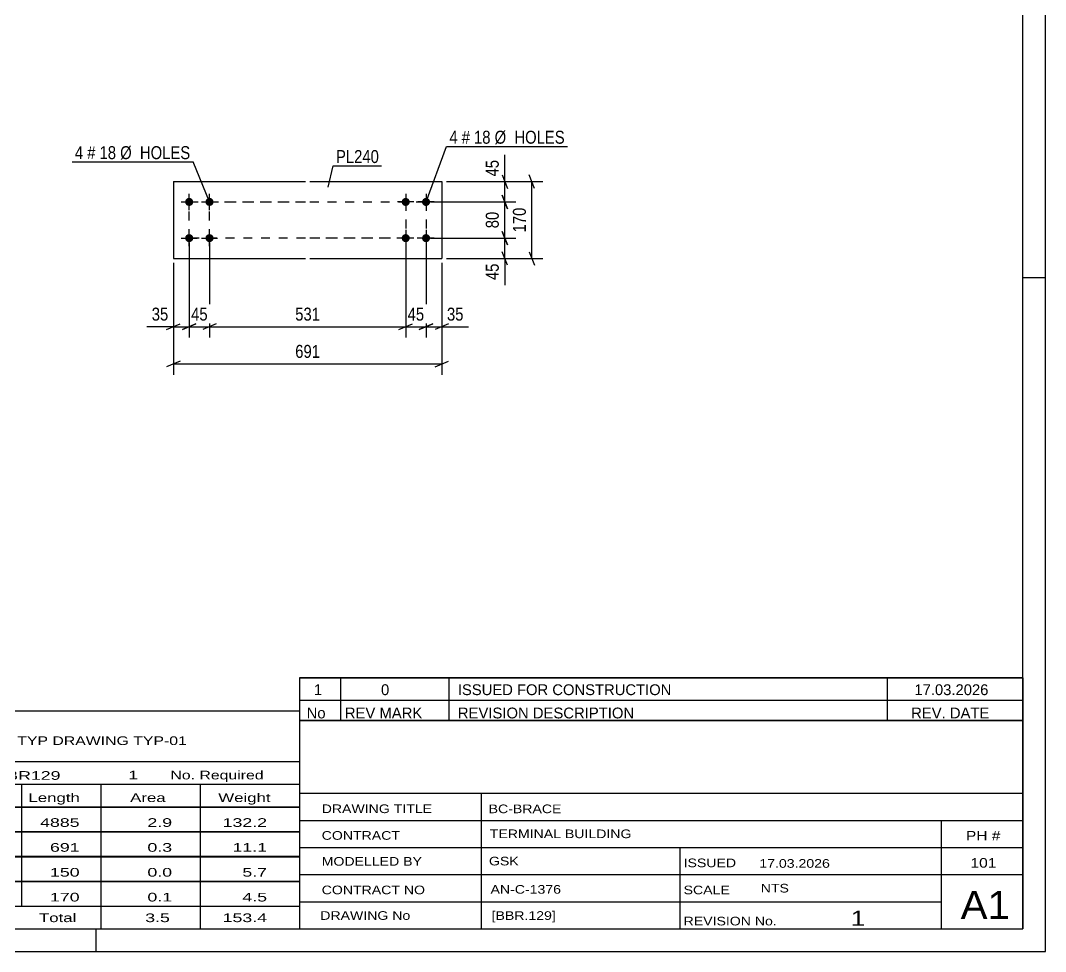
# Model space of a CAD drawing. Header units: millimetres. Extents: x 0 to 594, y 0 to 420.
# Drawn here: x 367.2 to 594, y 0 to 205.9 of the extents above; entities that cross this region are included whole.
import ezdxf

# ---------------------------------------------------------------- set-up
doc = ezdxf.new("R2010")
doc.units = ezdxf.units.MM
doc.linetypes.add('DXK_LINE_DOT2', pattern=[3.9198, 1.9599, -1.9599])
doc.styles.add('Arial Narrow', font='ARIALN.TTF', dxfattribs={"height": 0.2})

# ---------------------------------------------------------------- blocks, each defined once
blk = doc.blocks.new('Unknown-580610699-1130')
at = {"color": 5, "linetype": 'Continuous'}
for p, q in [((594, 0), (594, 420)), ((589, 5), (589, 415)), ((594, 149), (589, 149)), ((5, 5), (589, 5)), ((384, 0), (384, 5)), ((0, 0), (594, 0))]:
    blk.add_line(p, q, dxfattribs=at)
blk = doc.blocks.new('Bolt-580610699-3544 - 3541')
at = {"linetype": 'Continuous'}
for points in [[(404.56, 166.66, -1), (404.56, 164.86, -1)], [(409.06, 166.66, -1), (409.06, 164.86, -1)], [(404.56, 158.66, -1), (404.56, 156.86, -1)], [(409.06, 158.66, -1), (409.06, 156.86, -1)]]:
    blk.add_hatch(color=1, dxfattribs=at).paths.add_polyline_path(points)
at = {"color": 1, "linetype": 'Continuous'}
for p, q in [((402.76, 165.76), (406.36, 165.76)), ((404.56, 163.96), (404.56, 167.56)), ((407.26, 165.76), (410.86, 165.76)), ((409.06, 163.96), (409.06, 167.56)), ((404.56, 155.96), (404.56, 159.56)), ((409.06, 155.96), (409.06, 159.56)), ((402.76, 157.76), (406.36, 157.76)), ((407.26, 157.76), (410.86, 157.76))]:
    blk.add_line(p, q, dxfattribs=at)
blk = doc.blocks.new('Part-580610699-3542 - 3541')
at = {"color": 2, "linetype": 'Continuous'}
for p, q in [((401.06, 170.26), (430.26, 170.26)), ((401.06, 170.26), (401.06, 153.26)), ((431.26, 170.26), (460.46, 170.26)), ((460.46, 170.26), (460.46, 153.26)), ((401.06, 153.26), (430.26, 153.26)), ((431.26, 153.26), (460.46, 153.26))]:
    blk.add_line(p, q, dxfattribs=at)
blk = doc.blocks.new('Bolt-580610699-3543 - 3541')
at = {"linetype": 'Continuous'}
for points in [[(452.46, 164.86, -1), (452.46, 166.66, -1)], [(456.96, 164.86, -1), (456.96, 166.66, -1)], [(452.46, 156.86, -1), (452.46, 158.66, -1)], [(456.96, 156.86, -1), (456.96, 158.66, -1)]]:
    blk.add_hatch(color=1, dxfattribs=at).paths.add_polyline_path(points)
at = {"color": 1, "linetype": 'Continuous'}
for p, q in [((454.26, 165.76), (450.66, 165.76)), ((452.46, 167.56), (452.46, 163.96)), ((458.76, 165.76), (455.16, 165.76)), ((456.96, 167.56), (456.96, 163.96)), ((452.46, 159.56), (452.46, 155.96)), ((456.96, 159.56), (456.96, 155.96)), ((454.26, 157.76), (450.66, 157.76)), ((458.76, 157.76), (455.16, 157.76))]:
    blk.add_line(p, q, dxfattribs=at)
blk = doc.blocks.new('Rectangle-580610699-3722 - 3541')
at = {"color": 1, "linetype": 'DXK_LINE_DOT2'}
for p, q in [((404.56, 165.77), (430.26, 165.77)), ((404.56, 157.76), (404.56, 165.77)), ((431.26, 165.77), (456.96, 165.77)), ((456.96, 165.77), (456.96, 157.76)), ((430.26, 157.76), (404.56, 157.76)), ((456.96, 157.76), (431.26, 157.76))]:
    blk.add_line(p, q, dxfattribs=at)
blk = doc.blocks.new('Rectangle-580610699-3732 - 3541')
at = {"color": 1, "linetype": 'DXK_LINE_DOT2'}
for p, q in [((409.06, 165.77), (430.26, 165.77)), ((409.06, 157.76), (409.06, 165.77)), ((431.26, 165.77), (452.46, 165.77)), ((452.46, 165.77), (452.46, 157.76)), ((430.26, 157.76), (409.06, 157.76)), ((452.46, 157.76), (431.26, 157.76))]:
    blk.add_line(p, q, dxfattribs=at)
blk = doc.blocks.new('StraightDimension-580610699-3549 - 3541')
at = {"color": 7, "linetype": 'Continuous'}
for p, q in [((456.96, 156.76), (456.96, 135.77)), ((460.46, 152.26), (460.46, 135.77)), ((455.46, 137.57), (458.46, 138.77)), ((461.96, 138.77), (458.96, 137.57)), ((456.96, 138.17), (460.46, 138.17))]:
    blk.add_line(p, q, dxfattribs=at)
at = {"color": 0}
blk.add_wipeout([(465.84, 138.92), (465.84, 143.12), (460.99, 143.12), (460.99, 138.92)], dxfattribs=at)
at = {"color": 7, "linetype": 'Continuous'}
blk.add_line((460.46, 138.17), (466.37, 138.17), dxfattribs=at)
blk.add_line((460.46, 138.17), (466.37, 138.17), dxfattribs=at)
at = {"color": 3, "style": 'Arial Narrow'}
blk.add_text('35', height=2.863, dxfattribs=at).set_placement((461.59, 139.52))
blk = doc.blocks.new('StraightDimension-580610699-3550 - 3541')
at = {"color": 7, "linetype": 'Continuous'}
for p, q in [((452.46, 156.76), (452.46, 135.77)), ((456.96, 156.76), (456.96, 135.77)), ((450.96, 137.57), (453.96, 138.77)), ((458.46, 138.77), (455.46, 137.57)), ((452.46, 138.17), (456.96, 138.17))]:
    blk.add_line(p, q, dxfattribs=at)
at = {"color": 0}
blk.add_wipeout([(457.14, 138.92), (457.14, 143.12), (452.29, 143.12), (452.29, 138.92)], dxfattribs=at)
at = {"color": 3, "style": 'Arial Narrow'}
blk.add_text('45', height=2.863, dxfattribs=at).set_placement((452.89, 139.52))
blk = doc.blocks.new('StraightDimension-580610699-3551 - 3541')
at = {"color": 7, "linetype": 'Continuous'}
for p, q in [((409.06, 156.76), (409.06, 135.77)), ((452.46, 156.76), (452.46, 135.77)), ((410.56, 138.77), (407.56, 137.57)), ((450.96, 137.57), (453.96, 138.77)), ((409.06, 138.17), (452.46, 138.17))]:
    blk.add_line(p, q, dxfattribs=at)
at = {"color": 0}
blk.add_wipeout([(434.11, 138.92), (434.11, 143.12), (427.42, 143.12), (427.42, 138.92)], dxfattribs=at)
at = {"color": 3, "style": 'Arial Narrow'}
blk.add_text('531', height=2.863, dxfattribs=at).set_placement((428.02, 139.52))
blk = doc.blocks.new('StraightDimension-580610699-3552 - 3541')
at = {"color": 7, "linetype": 'Continuous'}
for p, q in [((404.56, 156.76), (404.56, 135.77)), ((409.06, 156.76), (409.06, 135.77)), ((403.06, 137.57), (406.06, 138.77)), ((410.56, 138.77), (407.56, 137.57)), ((404.56, 138.17), (409.06, 138.17))]:
    blk.add_line(p, q, dxfattribs=at)
at = {"color": 0}
blk.add_wipeout([(409.24, 138.92), (409.24, 143.12), (404.39, 143.12), (404.39, 138.92)], dxfattribs=at)
at = {"color": 3, "style": 'Arial Narrow'}
blk.add_text('45', height=2.863, dxfattribs=at).set_placement((404.99, 139.52))
blk = doc.blocks.new('StraightDimension-580610699-3553 - 3541')
at = {"color": 7, "linetype": 'Continuous'}
for p, q in [((404.56, 156.76), (404.56, 135.77)), ((401.06, 152.26), (401.06, 135.77)), ((399.56, 137.57), (402.56, 138.77)), ((406.06, 138.77), (403.06, 137.57)), ((401.06, 138.17), (404.56, 138.17))]:
    blk.add_line(p, q, dxfattribs=at)
at = {"color": 0}
blk.add_wipeout([(400.54, 138.92), (400.54, 143.12), (395.68, 143.12), (395.68, 138.92)], dxfattribs=at)
at = {"color": 7, "linetype": 'Continuous'}
blk.add_line((401.06, 138.17), (395.16, 138.17), dxfattribs=at)
blk.add_line((401.06, 138.17), (395.16, 138.17), dxfattribs=at)
at = {"color": 3, "style": 'Arial Narrow'}
blk.add_text('35', height=2.863, dxfattribs=at).set_placement((396.28, 139.52))
blk = doc.blocks.new('StraightDimension-580610699-3569 - 3541')
at = {"color": 7, "linetype": 'Continuous'}
for p, q in [((401.06, 152.26), (401.06, 127.53)), ((460.46, 152.26), (460.46, 127.53)), ((402.56, 130.53), (399.56, 129.33)), ((401.06, 129.93), (460.46, 129.93)), ((458.96, 129.33), (461.96, 130.53))]:
    blk.add_line(p, q, dxfattribs=at)
at = {"color": 0}
blk.add_wipeout([(434.11, 130.68), (434.11, 134.88), (427.42, 134.88), (427.42, 130.68)], dxfattribs=at)
at = {"color": 3, "style": 'Arial Narrow'}
blk.add_text('691', height=2.863, dxfattribs=at).set_placement((428.02, 131.28))
blk = doc.blocks.new('StraightDimension-580610699-3589 - 3541')
at = {"color": 7, "linetype": 'Continuous'}
for p, q in [((461.46, 170.26), (482.79, 170.26)), ((480.99, 168.76), (479.79, 171.76)), ((480.39, 153.26), (480.39, 170.26)), ((479.79, 154.76), (480.99, 151.76)), ((461.46, 153.26), (482.79, 153.26))]:
    blk.add_line(p, q, dxfattribs=at)
at = {"color": 0}
blk.add_wipeout([(479.64, 165.11), (475.44, 165.11), (475.44, 158.42), (479.64, 158.42)], dxfattribs=at)
at = {"color": 3, "style": 'Arial Narrow'}
blk.add_text('170', height=2.863, rotation=90.0002, dxfattribs=at).set_placement((479.04, 159.02))
blk = doc.blocks.new('StraightDimension-580610699-3699 - 3541')
at = {"color": 7, "linetype": 'Continuous'}
for p, q in [((461.46, 170.26), (476.79, 170.26)), ((473.79, 171.76), (474.99, 168.76)), ((474.39, 165.77), (474.39, 170.26)), ((457.96, 165.77), (476.79, 165.77)), ((474.99, 164.27), (473.79, 167.27))]:
    blk.add_line(p, q, dxfattribs=at)
at = {"color": 0}
blk.add_wipeout([(473.64, 175.65), (469.44, 175.65), (469.44, 170.79), (473.64, 170.79)], dxfattribs=at)
at = {"color": 7, "linetype": 'Continuous'}
blk.add_line((474.39, 170.26), (474.39, 176.17), dxfattribs=at)
blk.add_line((474.39, 170.26), (474.39, 176.17), dxfattribs=at)
at = {"color": 3, "style": 'Arial Narrow'}
blk.add_text('45', height=2.863, rotation=90.0002, dxfattribs=at).set_placement((473.04, 171.39))
blk = doc.blocks.new('StraightDimension-580610699-3700 - 3541')
at = {"color": 7, "linetype": 'Continuous'}
for p, q in [((457.96, 165.77), (476.79, 165.77)), ((473.79, 167.27), (474.99, 164.27)), ((474.39, 157.76), (474.39, 165.77)), ((474.99, 156.26), (473.79, 159.26)), ((457.96, 157.76), (476.79, 157.76))]:
    blk.add_line(p, q, dxfattribs=at)
at = {"color": 0}
blk.add_wipeout([(473.64, 164.19), (469.44, 164.19), (469.44, 159.34), (473.64, 159.34)], dxfattribs=at)
at = {"color": 3, "style": 'Arial Narrow'}
blk.add_text('80', height=2.863, rotation=90.0002, dxfattribs=at).set_placement((473.04, 159.94))
blk = doc.blocks.new('StraightDimension-580610699-3701 - 3541')
at = {"color": 7, "linetype": 'Continuous'}
for p, q in [((473.79, 159.26), (474.99, 156.26)), ((457.96, 157.76), (476.79, 157.76)), ((474.39, 153.26), (474.39, 157.76)), ((474.99, 151.76), (473.79, 154.76)), ((461.46, 153.26), (476.79, 153.26))]:
    blk.add_line(p, q, dxfattribs=at)
at = {"color": 0}
blk.add_wipeout([(473.64, 152.74), (469.44, 152.74), (469.44, 147.88), (473.64, 147.88)], dxfattribs=at)
at = {"color": 7, "linetype": 'Continuous'}
blk.add_line((474.39, 153.26), (474.39, 147.36), dxfattribs=at)
blk.add_line((474.39, 153.26), (474.39, 147.36), dxfattribs=at)
at = {"color": 3, "style": 'Arial Narrow'}
blk.add_text('45', height=2.863, rotation=90.0002, dxfattribs=at).set_placement((473.04, 148.48))
blk = doc.blocks.new('Unknown-580610699-4497')
at = {"color": 7, "linetype": 'Continuous'}
for p, q in [((429, 51.05), (429, 5)), ((429, 51.05), (589, 51.05)), ((589, 51), (589, 5)), ((429, 35), (589, 35)), ((469.14, 35), (469.14, 5)), ((429, 29), (589, 29)), ((571, 5.05), (571, 29.05)), ((429, 23), (589, 23)), ((513.14, 23), (513.14, 5)), ((429, 17), (589, 17)), ((429, 11), (571, 11)), ((429, 5), (589, 5))]:
    blk.add_line(p, q, dxfattribs=at)
at = {"color": 7, "style": 'Arial Narrow'}
for s, height, width, p in [('DRAWING TITLE', 1.9089, 1.425378, (433.88, 30.61)), ('BC-BRACE', 1.909, 1.425378, (470.81, 30.59)), ('CONTRACT', 1.909, 1.425378, (433.88, 24.71)), ('TERMINAL BUILDING', 1.9089, 1.425378, (471.06, 25.07)), ('MODELLED BY', 1.9089, 1.425378, (433.88, 18.98)), ('GSK', 1.909, 1.425378, (470.88, 19.04)), ('ISSUED', 1.909, 1.425378, (513.94, 18.64)), ('17.03.2026', 1.909, 1.425378, (530.69, 18.52)), ('CONTRACT NO', 1.9089, 1.425378, (433.88, 12.66)), ('AN-C-1376', 1.909, 1.425378, (471.23, 12.78)), ('SCALE', 1.909, 1.425378, (513.94, 12.65)), ('A1', 6.204, 1.25, (575.24, 7.2)), ('DRAWING No', 1.909, 1.425378, (433.56, 7)), ('[BBR.129]', 1.909, 1.425378, (471.46, 6.99)), ('REVISION No.', 1.9089, 1.425378, (513.94, 5.77)), ('1', 3.34, 1.5, (550.91, 5.68))]:
    blk.add_text(s, height=height, dxfattribs=dict(at, width=width)).set_placement(p)
at = {"color": 7, "linetype": 'Continuous', "style": 'Arial Narrow'}
for s, height, width, p in [('PH #', 2.1, 1.42538, (576.4, 24.55)), ('101', 2.1, 1.42538, (577.41, 18.55)), ('NTS', 1.909, 1.425378, (531, 13.05))]:
    blk.add_text(s, height=height, dxfattribs=dict(at, width=width)).set_placement(p)
blk = doc.blocks.new('Unknown-580610699-4498')
at = {"color": 7, "linetype": 'Continuous'}
for p, q in [((429, 60.55), (589, 60.55)), ((589, 60.55), (429, 60.55)), ((429, 60.55), (429, 55.55)), ((438, 60.55), (438, 55.55)), ((462, 60.55), (462, 55.55)), ((559, 60.55), (559, 55.55)), ((589, 60.55), (589, 55.55)), ((429, 55.55), (589, 55.55)), ((429, 55.55), (429, 51.05)), ((429, 55.55), (589, 55.55)), ((438, 55.55), (438, 51.05)), ((462, 55.55), (462, 51.05)), ((559, 55.55), (559, 51.05)), ((589, 55.55), (589, 51.05)), ((589, 51.05), (429, 51.05))]:
    blk.add_line(p, q, dxfattribs=at)
at = {"color": 7, "linetype": 'Continuous', "style": 'Arial Narrow'}
for s, height, width, p in [('1', 2.39, 1.196471, (432.16, 56.7)), ('0', 2.39, 1.196471, (447, 56.7)), ('ISSUED FOR CONSTRUCTION', 2.3861, 1.196471, (464, 56.7)), ('17.03.2026', 2.386, 1.196471, (565, 56.7)), ('No', 2.386, 1.2, (430.54, 51.55)), ('REV MARK', 2.386, 1.2, (439, 51.55)), ('REVISION DESCRIPTION', 2.3861, 1.2, (464, 51.55)), ('REV. DATE', 2.386, 1.2, (564.28, 51.55))]:
    blk.add_text(s, height=height, dxfattribs=dict(at, width=width)).set_placement(p)
blk = doc.blocks.new('Unknown-580610699-4499')
at = {"color": 7, "linetype": 'Continuous'}
for p, q in [((269, 53.25), (429, 53.25)), ((269, 42), (269, 53.25)), ((429, 53.25), (429, 42)), ((269, 42), (429, 42)), ((269, 42), (269, 37)), ((429, 42), (429, 37)), ((269, 37), (429, 37)), ((269, 37), (269, 32)), ((293, 37), (293, 32)), ((328.5, 37), (328.5, 32)), ((354.5, 37), (354.5, 32)), ((367.5, 37), (367.5, 32)), ((385, 37), (385, 32)), ((407, 37), (407, 32)), ((429, 37), (429, 32)), ((269, 32), (429, 32)), ((269, 31.95), (269, 26.55)), ((269, 31.95), (429, 31.95)), ((293, 32), (293, 26.5)), ((328.5, 32), (328.5, 26.5)), ((354.5, 32), (354.5, 26.5)), ((367.5, 32), (367.5, 26.5)), ((385, 32), (385, 26.5)), ((407, 32), (407, 26.5)), ((429, 31.95), (429, 26.55)), ((269, 26.55), (429, 26.55)), ((269, 26.45), (269, 21.05)), ((269, 26.45), (429, 26.45)), ((293, 26.5), (293, 21)), ((328.5, 26.5), (328.5, 21)), ((354.5, 26.5), (354.5, 21)), ((367.5, 26.5), (367.5, 21)), ((385, 26.5), (385, 21)), ((407, 26.5), (407, 21)), ((429, 26.45), (429, 21.05)), ((269, 21.05), (429, 21.05)), ((269, 20.95), (269, 15.55)), ((269, 20.95), (429, 20.95)), ((293, 21), (293, 15.5)), ((328.5, 21), (328.5, 15.5)), ((354.5, 21), (354.5, 15.5)), ((367.5, 21), (367.5, 15.5)), ((385, 21), (385, 15.5)), ((407, 21), (407, 15.5)), ((429, 20.95), (429, 15.55)), ((269, 15.55), (429, 15.55)), ((269, 15.45), (269, 10.05)), ((269, 15.45), (429, 15.45)), ((293, 15.5), (293, 10)), ((328.5, 15.5), (328.5, 10)), ((354.5, 15.5), (354.5, 10)), ((367.5, 15.5), (367.5, 10)), ((385, 15.5), (385, 10)), ((407, 15.5), (407, 10)), ((429, 15.45), (429, 10.05)), ((269, 10.05), (429, 10.05)), ((269, 10), (429, 10)), ((269, 10), (269, 5)), ((385, 10), (385, 5)), ((407, 10), (407, 5)), ((429, 10), (429, 5)), ((269, 5), (429, 5))]:
    blk.add_line(p, q, dxfattribs=at)
at = {"color": 7, "style": 'Arial Narrow'}
for s, height, width, p in [('GENERAL NOTES & WELD DETAILS :', 2.8633, 1.4, (270.15, 45.56)), ('REFER TYP DRAWING TYP-01', 1.9089, 1.6, (353.7, 45.66)), ("MATERIAL LIST FOR ASSEMBLY MK'D", 1.9089, 1.6, (270.15, 38.06)), ('BBR129', 1.909, 1.794707, (361.48, 37.97)), ('1', 1.91, 1.794707, (391.08, 38.06)), ('No. Required', 1.9089, 1.6, (400.41, 38.06)), ('Mark', 1.909, 1.7, (270.34, 33)), ('Profile', 1.909, 1.7, (303.41, 33)), ('Material', 1.909, 1.7, (333.54, 33.06)), ('No.', 1.909, 1.7, (358.5, 33.06)), ('Length', 1.909, 1.7, (369, 33.06)), ('Area', 1.909, 1.7, (391.5, 33.06)), ('Weight', 1.909, 1.7, (411, 33.06))]:
    blk.add_text(s, height=height, dxfattribs=dict(at, width=width)).set_placement(p)
at = {"color": 7, "linetype": 'Continuous', "style": 'Arial Narrow'}
for s, height, width, p in [('BBR129', 1.909, 1.794707, (270.5, 27.56)), ('SHS150*6', 1.909, 1.794707, (295, 27.56)), ('E350', 1.909, 1.794707, (334.74, 27.56)), ('4885', 1.909, 1.794707, (371.58, 27.56)), ('2.9', 1.909, 1.794707, (395.32, 27.56)), ('132.2', 1.909, 1.794707, (411.96, 27.56)), ('1', 1.91, 1.794707, (358.86, 27.56)), ('PL240', 1.909, 1.794707, (270.5, 22.06)), ('PL12*170', 1.909, 1.794707, (295, 22.06)), ('E350', 1.909, 1.794707, (334.74, 22.06)), ('1', 1.91, 1.794707, (358.86, 22.06)), ('691', 1.909, 1.794707, (373.77, 22.06)), ('0.3', 1.909, 1.794707, (395.32, 22.06)), ('11.1', 1.909, 1.794707, (414.14, 22.06)), ('PL40', 1.909, 1.794707, (270.5, 16.56)), ('PL10*120', 1.909, 1.794707, (295, 16.56)), ('E350', 1.909, 1.794707, (334.74, 16.56)), ('4', 1.91, 1.794707, (358.86, 16.56)), ('150', 1.909, 1.794707, (373.77, 16.56)), ('0.0', 1.909, 1.794707, (395.32, 16.56)), ('5.7', 1.909, 1.794707, (416.33, 16.56)), ('PL98', 1.909, 1.794707, (270.5, 11.06)), ('PL10*170', 1.909, 1.794707, (295, 11.06)), ('E350', 1.909, 1.794707, (334.74, 11.06)), ('2', 1.91, 1.794707, (358.86, 11.06)), ('170', 1.909, 1.794707, (373.77, 11.06)), ('0.1', 1.909, 1.794707, (395.32, 11.06)), ('4.5', 1.909, 1.794707, (416.33, 11.06)), ('Total', 1.909, 1.7, (371.33, 6.5)), ('3.5', 1.909, 1.794707, (394.83, 6.5)), ('153.4', 1.909, 1.794707, (411.96, 6.5))]:
    blk.add_text(s, height=height, dxfattribs=dict(at, width=width)).set_placement(p)
blk = doc.blocks.new('Mark-580610699-3595 - 3541')
at = {"color": 0}
blk.add_wipeout([(463.95, 178.64), (463.95, 181.64), (462.12, 181.64), (462.12, 178.64)], dxfattribs=at)
blk.add_wipeout([(463.95, 178.64), (463.95, 181.64), (462.12, 181.64), (462.12, 178.64)], dxfattribs=at)
at = {"color": 7, "linetype": 'Continuous'}
blk.add_line((456.96, 165.76), (461.52, 178.04), dxfattribs=at)
at = {"color": 0}
blk.add_wipeout([(466.67, 178.64), (466.67, 181.64), (464.85, 181.64), (464.85, 178.64)], dxfattribs=at)
blk.add_wipeout([(466.67, 178.64), (466.67, 181.64), (464.85, 181.64), (464.85, 178.64)], dxfattribs=at)
at = {"color": 3, "style": 'Arial Narrow'}
blk.add_text('4', height=2.86, dxfattribs=at).set_placement((462.12, 178.64))
at = {"color": 0}
blk.add_wipeout([(471.23, 178.64), (471.23, 181.64), (467.57, 181.64), (467.57, 178.64)], dxfattribs=at)
blk.add_wipeout([(471.23, 178.64), (471.23, 181.64), (467.57, 181.64), (467.57, 178.64)], dxfattribs=at)
at = {"color": 3, "style": 'Arial Narrow'}
blk.add_text('#', height=2.86, dxfattribs=at).set_placement((464.85, 178.64))
at = {"color": 0}
blk.add_wipeout([(487.66, 178.64), (487.66, 181.64), (472.13, 181.64), (472.13, 178.64)], dxfattribs=at)
blk.add_wipeout([(487.66, 178.64), (487.66, 181.64), (472.13, 181.64), (472.13, 178.64)], dxfattribs=at)
at = {"color": 7, "linetype": 'Continuous'}
blk.add_line((461.52, 178.04), (488.26, 178.04), dxfattribs=at)
at = {"color": 3, "style": 'Arial Narrow'}
for s, p in [('18', (467.57, 178.64)), ('Ø  HOLES', (472.13, 178.64))]:
    blk.add_text(s, height=2.863, dxfattribs=at).set_placement(p)
blk = doc.blocks.new('Mark-580610699-3592 - 3541')
at = {"color": 0}
blk.add_wipeout([(446.54, 174.37), (446.54, 177.37), (437.04, 177.37), (437.04, 174.37)], dxfattribs=at)
blk.add_wipeout([(446.54, 174.37), (446.54, 177.37), (437.04, 177.37), (437.04, 174.37)], dxfattribs=at)
at = {"color": 30, "linetype": 'Continuous'}
for p, q in [((435.29, 169.01), (436.44, 173.77)), ((436.44, 173.77), (447.14, 173.77))]:
    blk.add_line(p, q, dxfattribs=at)
at = {"color": 3, "style": 'Arial Narrow'}
blk.add_text('PL240', height=2.863, dxfattribs=at).set_placement((437.04, 174.37))
blk = doc.blocks.new('Mark-580610699-3596 - 3541')
at = {"color": 0}
blk.add_wipeout([(381.11, 175.23), (381.11, 178.23), (379.28, 178.23), (379.28, 175.23)], dxfattribs=at)
blk.add_wipeout([(381.11, 175.23), (381.11, 178.23), (379.28, 178.23), (379.28, 175.23)], dxfattribs=at)
blk.add_wipeout([(383.83, 175.23), (383.83, 178.23), (382.01, 178.23), (382.01, 175.23)], dxfattribs=at)
blk.add_wipeout([(383.83, 175.23), (383.83, 178.23), (382.01, 178.23), (382.01, 175.23)], dxfattribs=at)
at = {"color": 3, "style": 'Arial Narrow'}
blk.add_text('4', height=2.86, dxfattribs=at).set_placement((379.28, 175.23))
at = {"color": 0}
blk.add_wipeout([(388.39, 175.23), (388.39, 178.23), (384.73, 178.23), (384.73, 175.23)], dxfattribs=at)
blk.add_wipeout([(388.39, 175.23), (388.39, 178.23), (384.73, 178.23), (384.73, 175.23)], dxfattribs=at)
at = {"color": 3, "style": 'Arial Narrow'}
blk.add_text('#', height=2.86, dxfattribs=at).set_placement((382.01, 175.23))
at = {"color": 0}
blk.add_wipeout([(404.82, 175.23), (404.82, 178.23), (389.29, 178.23), (389.29, 175.23)], dxfattribs=at)
blk.add_wipeout([(404.82, 175.23), (404.82, 178.23), (389.29, 178.23), (389.29, 175.23)], dxfattribs=at)
at = {"color": 7, "linetype": 'Continuous'}
for p in [(378.68, 174.63), (409.06, 165.76)]:
    blk.add_line(p, (405.42, 174.63), dxfattribs=at)
at = {"color": 3, "style": 'Arial Narrow'}
for s, p in [('18', (384.73, 175.23)), ('Ø  HOLES', (389.29, 175.23))]:
    blk.add_text(s, height=2.863, dxfattribs=at).set_placement(p)

msp = doc.modelspace()

# ---------------------------------------------------------------- block references
for name in ['Unknown-580610699-1130', 'Part-580610699-3542 - 3541', 'Bolt-580610699-3544 - 3541', 'Rectangle-580610699-3722 - 3541', 'Rectangle-580610699-3732 - 3541', 'Bolt-580610699-3543 - 3541', 'Unknown-580610699-4498', 'Unknown-580610699-4499', 'Unknown-580610699-4497']:
    msp.add_blockref(name, (0, 0))

# ---------------------------------------------------------------- next in the draw order: block references
for name in ['Mark-580610699-3596 - 3541', 'Mark-580610699-3592 - 3541', 'StraightDimension-580610699-3549 - 3541']:
    msp.add_blockref(name, (0, 0))

# ---------------------------------------------------------------- next in the draw order: block references
msp.add_blockref('StraightDimension-580610699-3550 - 3541', (0, 0))

# ---------------------------------------------------------------- next in the draw order: block references
msp.add_blockref('StraightDimension-580610699-3551 - 3541', (0, 0))

# ---------------------------------------------------------------- next in the draw order: block references
msp.add_blockref('StraightDimension-580610699-3552 - 3541', (0, 0))

# ---------------------------------------------------------------- next in the draw order: block references
msp.add_blockref('StraightDimension-580610699-3553 - 3541', (0, 0))

# ---------------------------------------------------------------- next in the draw order: block references
msp.add_blockref('StraightDimension-580610699-3569 - 3541', (0, 0))

# ---------------------------------------------------------------- next in the draw order: block references
msp.add_blockref('StraightDimension-580610699-3589 - 3541', (0, 0))

# ---------------------------------------------------------------- next in the draw order: block references
msp.add_blockref('StraightDimension-580610699-3699 - 3541', (0, 0))

# ---------------------------------------------------------------- next in the draw order: block references
msp.add_blockref('StraightDimension-580610699-3700 - 3541', (0, 0))

# ---------------------------------------------------------------- next in the draw order: block references
for name in ['Mark-580610699-3595 - 3541', 'StraightDimension-580610699-3701 - 3541']:
    msp.add_blockref(name, (0, 0))

doc.saveas('drawing.dxf')
